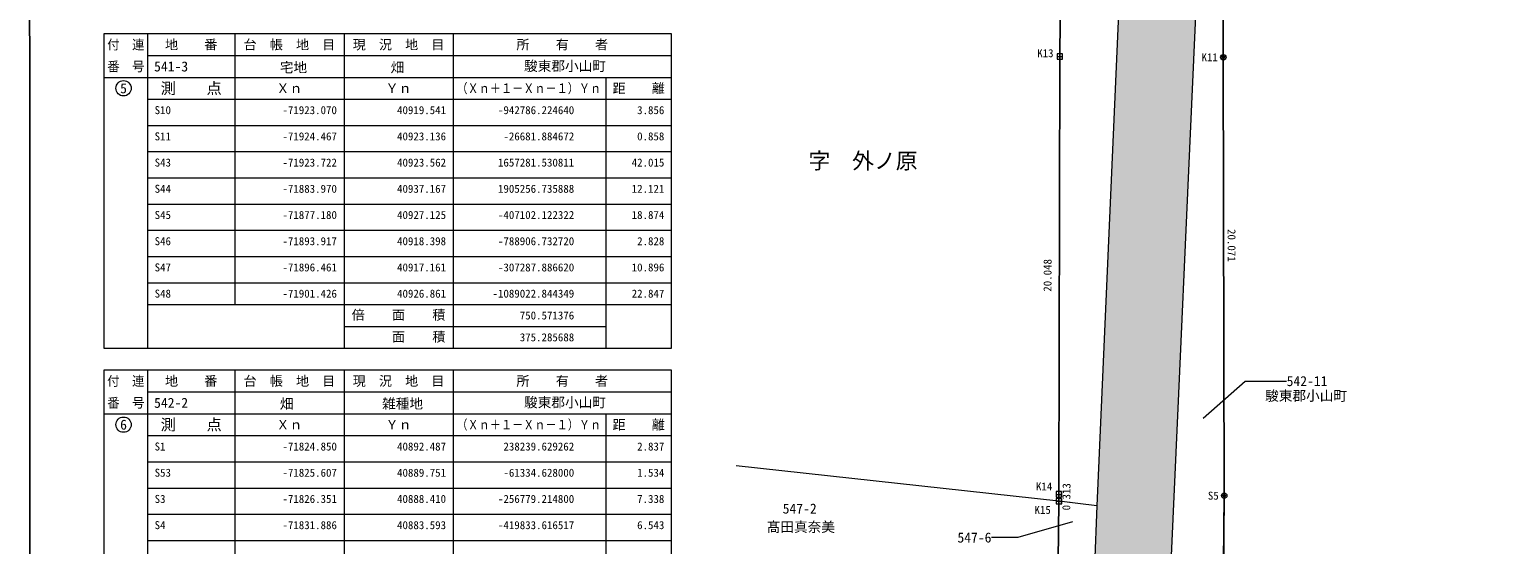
# Model space of a CAD drawing. Units: millimetres, scale not verified. Extents: x 5000 to 205306, y 5000 to 143512.
# Drawn here: x 5000 to 71865, y 50959 to 74564 of the extents above; entities that cross this region are included whole.
import ezdxf
from ezdxf.enums import TextEntityAlignment as Align

# ---------------------------------------------------------------- set-up
doc = ezdxf.new("R2010")
doc.units = ezdxf.units.MM
doc.header["$LTSCALE"] = 250
doc.header["$PDMODE"] = 32
doc.header["$PDSIZE"] = 125
for name, color, linetype, lineweight in [('プロットマーク', 5, 'Continuous', 13), ('ベクトルデータ', 5, 'Continuous', 13), ('図枠', 7, 'Continuous', 13), ('地番名', 5, 'Continuous', 13), ('求積表罫線', 7, 'Continuous', 13), ('測量図', 1, 'Continuous', 25), ('結線', 5, 'Continuous', 13)]:
    doc.layers.add(name, color=color, linetype=linetype, lineweight=lineweight)
for name, color, linetype in [('所在', 5, 'Continuous'), ('所有者', 5, 'Continuous'), ('求積表固定文字', 7, 'Continuous'), ('求積表項目文字', 7, 'Continuous'), ('点名', 5, 'Continuous'), ('点名(プロット1)', 1, 'Continuous'), ('点間距離', 7, 'Continuous'), ('道・水路', 254, 'Continuous')]:
    doc.layers.add(name, color=color, linetype=linetype)
doc.styles.add('ＭＳ ゴシック', font='')
doc.styles.add('ＭＳ 明朝', font='')
doc.styles.get('ＭＳ ゴシック').set_extended_font_data('MS Gothic')
doc.styles.get('ＭＳ 明朝').set_extended_font_data('MS Mincho')

msp = doc.modelspace()

# ---------------------------------------------------------------- hatches: boundary and pattern name
at = {"layer": '道・水路'}
msp.add_hatch(color=256, dxfattribs=at).paths.add_polyline_path([(118248.3, 124504.3), (120039.2, 124603.2), (122706.8, 124741.3), (150383.9, 126249.2), (161437.4, 126031.9), (164126.2, 126045.9), (179080, 125791.5), (185680.4, 126222.3), (191062.4, 126721.6), (191062.4, 117405.9), (190345.8, 117362.8), (190086.7, 118330.7), (182849.3, 118988.3), (178673.8, 118993.5), (154781.6, 119588.5), (142245.3, 119215.7), (127249.9, 118228.3), (120435, 117708), (107943.3, 116868.2), (99659.7, 116351.3), (62531.1, 113895.7), (62576, 113101), (62453.9, 113093.2), (62028.6, 112475.4), (60419.3, 110137.8), (59880.6, 109355.3), (59738.1, 101368.8), (59318.4, 94838), (55986.4, 20923.3), (59015, 22102.5), (97828.7, 36729.8), (132385.3, 49882.4), (145887.3, 54624.8), (148802.4, 51506), (106644.5, 35883.7), (44625.2, 13190.1), (42791.4, 12433.5), (38369.4, 10602.9), (38369.4, 14558.7), (43704.5, 16747.8), (51607.5, 19666), (52966.2, 23814.4), (53700.5, 47252.9), (53901.2, 52749.2), (56100.5, 102203), (56082.2, 103270.4), (54955.9, 112350.8), (53007.3, 111073.5), (48407.7, 108426.9), (41653.3, 102894.5), (39565.7, 101528.5), (39565.7, 104944.9), (40377.1, 105522.4), (49287, 112447.5), (50676.5, 113518.9), (57310.8, 117390.7), (58693.4, 119725.7), (61819.4, 127075.7), (68707.5, 143038.4), (71568.6, 143038.4), (64891.5, 127240.5), (64528.4, 126403.3), (62316, 121284.7)])

# ---------------------------------------------------------------- linework, layer by layer
at = {"layer": 'プロットマーク', "color": 1}
for p, q in [((52093.3, 73316.8), (52343.3, 73316.8)), ((52218.3, 73191.8), (52218.3, 73441.8))]:
    msp.add_line(p, q, dxfattribs=at)
msp.add_lwpolyline([(52093.3, 73191.8), (52343.3, 73191.8), (52343.3, 73441.8), (52093.3, 73441.8)], close=True, dxfattribs=at)
at = {"layer": 'プロットマーク'}
for centre in [(59703.7, 73279.9), (59744.2, 53209.2)]:
    msp.add_circle(centre, 125, dxfattribs=at)
for p in [(59703.7, 73279.9), (59744.2, 53209.2)]:
    msp.add_point(p, dxfattribs=at)
at = {"layer": 'ベクトルデータ'}
msp.add_lwpolyline([(59318.4, 94838), (58066.9, 67076.4), (57652.6, 57885.7), (56891.6, 41002.9), (55986.4, 20923.3)], dxfattribs=at)
at = {"layer": '図枠', "lineweight": 25}
msp.add_lwpolyline([(5040.7, 5000), (205168.5, 5044), (205305.7, 143512), (5000, 143509.7)], close=True, dxfattribs=at)
at = {"layer": '地番名'}
for points in [[(58773.1, 56752), (60704.7, 58454.4), (62603.5, 58454.4)], [(52795.9, 52012.4), (50286, 51292.2), (49085.6, 51292.2)]]:
    msp.add_lwpolyline(points, dxfattribs=at)
at = {"layer": '求積表罫線'}
for p, q in [((10421.6, 74359), (10421.6, 59959)), ((14421.6, 74359), (14421.6, 61959)), ((19421.6, 74359), (19421.6, 59959)), ((24421.6, 74359), (24421.6, 59959)), ((10421.6, 73359), (34421.6, 73359)), ((8421.6, 72359), (34421.6, 72359)), ((31421.6, 72359), (31421.6, 59959)), ((10421.6, 71359), (34421.6, 71359)), ((10421.6, 70159), (34421.6, 70159)), ((10421.6, 68959), (34421.6, 68959)), ((10421.6, 67759), (34421.6, 67759)), ((10421.6, 66559), (34421.6, 66559)), ((10421.6, 65359), (34421.6, 65359)), ((10421.6, 64159), (34421.6, 64159)), ((10421.6, 62959), (34421.6, 62959)), ((10421.6, 61959), (34421.6, 61959)), ((19421.6, 60959), (31421.6, 60959)), ((10421.6, 58959), (10421.6, 20559)), ((14421.6, 58959), (14421.6, 22559)), ((19421.6, 58959), (19421.6, 20559)), ((24421.6, 58959), (24421.6, 20559)), ((10421.6, 57959), (34421.6, 57959)), ((8421.6, 56959), (34421.6, 56959)), ((31421.6, 56959), (31421.6, 20559)), ((10421.6, 55959), (34421.6, 55959)), ((10421.6, 54759), (34421.6, 54759)), ((10421.6, 53559), (34421.6, 53559)), ((10421.6, 52359), (34421.6, 52359)), ((10421.6, 51159), (34421.6, 51159))]:
    msp.add_line(p, q, dxfattribs=at)
at = {"layer": '求積表罫線', "lineweight": 18}
for points in [[(8421.6, 59959), (34421.6, 59959), (34421.6, 74359), (8421.6, 74359)], [(8421.6, 20559), (34421.6, 20559), (34421.6, 58959), (8421.6, 58959)]]:
    msp.add_lwpolyline(points, close=True, dxfattribs=at)
at = {"layer": '求積表罫線'}
for centre in [(9321.6, 71859), (9321.6, 56459)]:
    msp.add_circle(centre, 350, dxfattribs=at)
at = {"layer": '測量図'}
msp.add_lwpolyline([(50233.1, 20460.7), (52626.1, 23896.9), (52658.4, 33196.9), (52970.6, 47128.6), (53700.5, 47252.9), (52112.9, 47440.6), (52163.5, 52956.2), (52167.3, 53269.3), (52218.3, 73316.8), (52395.8, 93362.2), (52430, 101517.3), (52734, 103160.2), (52822.2, 103696.5), (53051, 108273.9), (53007.3, 111073.5)], dxfattribs=at)
at = {"layer": '結線'}
for p, q in [((59696.8, 82394.3), (59703.7, 73279.9)), ((59703.7, 73279.9), (59744.2, 53209.2)), ((59744.2, 53209.2), (59619.5, 41009.8))]:
    msp.add_line(p, q, dxfattribs=at)

# ---------------------------------------------------------------- texts
at = {"layer": '地番名', "style": 'ＭＳ 明朝'}
for s, p in [('542-11', (62603.5, 58454.4)), ('547-6', (47523.1, 51292.2))]:
    msp.add_text(s, height=458.2, dxfattribs=at).set_placement(p, align=Align.MIDDLE_LEFT)
msp.add_text('547-2', height=458.2, dxfattribs=at).set_placement((39517.7, 52251), align=Align.BOTTOM_LEFT)
at = {"layer": '所在', "style": 'ＭＳ 明朝'}
msp.add_text('字\u3000外ノ原', height=733.1, dxfattribs=at).set_placement((40698.3, 67952.8), align=Align.BOTTOM_LEFT)
at = {"layer": '所有者', "style": 'ＭＳ 明朝'}
for s, p in [('駿東郡小山町', (61619.9, 57415.6)), ('髙田真奈美', (38788, 51411.4))]:
    msp.add_text(s, height=458.2, dxfattribs=at).set_placement(p, align=Align.BOTTOM_LEFT)
at = {"layer": '求積表固定文字', "style": 'ＭＳ ゴシック'}
for s, width, p in [('付\u3000連', 0.95, (8571.6, 73859)), ('番\u3000号', 0.95, (8571.6, 72859)), ('（Ｘｎ＋１－Ｘｎ－１）Ｙｎ', 0.85, (24571.6, 71859)), ('付\u3000連', 0.95, (8571.6, 58459)), ('番\u3000号', 0.95, (8571.6, 57459)), ('（Ｘｎ＋１－Ｘｎ－１）Ｙｎ', 0.85, (24571.6, 56459))]:
    msp.add_text(s, height=439.9, dxfattribs=dict(at, width=width)).set_placement(p, align=Align.MIDDLE_LEFT)
for s, height, p in [('地\u3000\u3000番', 439.9, (12421.6, 73859)), ('台\u3000帳\u3000地\u3000目', 439.9, (16921.6, 73859)), ('現\u3000況\u3000地\u3000目', 439.9, (21921.6, 73859)), ('所\u3000\u3000有\u3000\u3000者', 439.9, (29421.6, 73859)), ('測\u3000\u3000点', 513.2, (12421.6, 71859)), ('Ｘｎ', 439.9, (16921.6, 71859)), ('Ｙｎ', 439.9, (21921.6, 71859)), ('距\u3000\u3000離', 439.9, (32921.6, 71859)), ('地\u3000\u3000番', 439.9, (12421.6, 58459)), ('台\u3000帳\u3000地\u3000目', 439.9, (16921.6, 58459)), ('現\u3000況\u3000地\u3000目', 439.9, (21921.6, 58459)), ('所\u3000\u3000有\u3000\u3000者', 439.9, (29421.6, 58459)), ('測\u3000\u3000点', 513.2, (12421.6, 56459)), ('Ｘｎ', 439.9, (16921.6, 56459)), ('Ｙｎ', 439.9, (21921.6, 56459)), ('距\u3000\u3000離', 439.9, (32921.6, 56459))]:
    msp.add_text(s, height=height, dxfattribs=at).set_placement(p, align=Align.MIDDLE_CENTER)
at = {"layer": '求積表固定文字', "char_height": 439.9, "attachment_point": 4, "style": 'ＭＳ ゴシック'}
for s, insert in [('\\T3.08;倍面積', (19771.6, 61459)), ('\\T3.08;\u3000面積', (19771.6, 60459))]:
    msp.add_mtext(s, dxfattribs=dict(at, insert=insert))
at = {"layer": '求積表項目文字', "style": 'ＭＳ ゴシック'}
for s, height, p in [('541-3', 458.2, (10721.6, 72859)), ('宅地', 458.2, (16482.9, 72816.6)), ('畑', 458.2, (21559.4, 72820.9)), ('駿東郡小山町', 458.2, (27670.5, 72879.1)), ('S10', 366.6, (10746.6, 70859)), ('.224640', 366.6, (28221.6, 70859)), ('S11', 366.6, (10746.6, 69659)), ('.884672', 366.6, (28221.6, 69659)), ('S43', 366.6, (10746.6, 68459)), ('.530811', 366.6, (28221.6, 68459)), ('S44', 366.6, (10746.6, 67259)), ('.735888', 366.6, (28221.6, 67259)), ('S45', 366.6, (10746.6, 66059)), ('.122322', 366.6, (28221.6, 66059)), ('S46', 366.6, (10746.6, 64859)), ('.732720', 366.6, (28221.6, 64859)), ('S47', 366.6, (10746.6, 63659)), ('.886620', 366.6, (28221.6, 63659)), ('S48', 366.6, (10746.6, 62459)), ('.844349', 366.6, (28221.6, 62459)), ('.571376', 366.6, (28221.6, 61459)), ('.285688', 366.6, (28221.6, 60459)), ('542-2', 458.2, (10721.6, 57459)), ('畑', 458.2, (16482.9, 57416.6)), ('雑種地', 458.2, (21166.5, 57420.9)), ('駿東郡小山町', 458.2, (27670.5, 57479.1)), ('S1', 366.6, (10746.6, 55459)), ('.629262', 366.6, (28221.6, 55459)), ('S53', 366.6, (10746.6, 54259)), ('.628000', 366.6, (28221.6, 54259)), ('S3', 366.6, (10746.6, 53059)), ('.214800', 366.6, (28221.6, 53059)), ('S4', 366.6, (10746.6, 51859)), ('.616517', 366.6, (28221.6, 51859))]:
    msp.add_text(s, height=height, dxfattribs=at).set_placement(p, align=Align.MIDDLE_LEFT)
for s, p in [('5', (9321.6, 71859)), ('6', (9321.6, 56459))]:
    msp.add_text(s, height=459, dxfattribs=at).set_placement(p, align=Align.MIDDLE_CENTER)
for s, p in [('-71923.070', (19096.6, 70859)), ('40919.541', (24096.6, 70859)), ('-942786', (28221.6, 70859)), ('3.856', (34096.6, 70859)), ('-71924.467', (19096.6, 69659)), ('40923.136', (24096.6, 69659)), ('-26681', (28221.6, 69659)), ('0.858', (34096.6, 69659)), ('-71923.722', (19096.6, 68459)), ('40923.562', (24096.6, 68459)), ('1657281', (28221.6, 68459)), ('42.015', (34096.6, 68459)), ('-71883.970', (19096.6, 67259)), ('40937.167', (24096.6, 67259)), ('1905256', (28221.6, 67259)), ('12.121', (34096.6, 67259)), ('-71877.180', (19096.6, 66059)), ('40927.125', (24096.6, 66059)), ('-407102', (28221.6, 66059)), ('18.874', (34096.6, 66059)), ('-71893.917', (19096.6, 64859)), ('40918.398', (24096.6, 64859)), ('-788906', (28221.6, 64859)), ('2.828', (34096.6, 64859)), ('-71896.461', (19096.6, 63659)), ('40917.161', (24096.6, 63659)), ('-307287', (28221.6, 63659)), ('10.896', (34096.6, 63659)), ('-71901.426', (19096.6, 62459)), ('40926.861', (24096.6, 62459)), ('-1089022', (28221.6, 62459)), ('22.847', (34096.6, 62459)), ('750', (28221.6, 61459)), ('375', (28221.6, 60459)), ('-71824.850', (19096.6, 55459)), ('40892.487', (24096.6, 55459)), ('238239', (28221.6, 55459)), ('2.837', (34096.6, 55459)), ('-71825.607', (19096.6, 54259)), ('40889.751', (24096.6, 54259)), ('-61334', (28221.6, 54259)), ('1.534', (34096.6, 54259)), ('-71826.351', (19096.6, 53059)), ('40888.410', (24096.6, 53059)), ('-256779', (28221.6, 53059)), ('7.338', (34096.6, 53059)), ('-71831.886', (19096.6, 51859)), ('40883.593', (24096.6, 51859)), ('-419833', (28221.6, 51859)), ('6.543', (34096.6, 51859))]:
    msp.add_text(s, height=366.6, dxfattribs=at).set_placement(p, align=Align.MIDDLE_RIGHT)
at = {"layer": '点名', "style": 'ＭＳ ゴシック'}
for s, p in [('K11', (59453.7, 73279.9)), ('S5', (59494.2, 53209.2))]:
    msp.add_text(s, height=366.6, dxfattribs=at).set_placement(p, align=Align.MIDDLE_RIGHT)
at = {"layer": '点名(プロット1)', "style": 'ＭＳ ゴシック'}
for s, p in [('K13', (51552.3, 73173.2)), ('K14', (51494.8, 53339.1)), ('K15', (51426.3, 52262.9))]:
    msp.add_text(s, height=366.6, dxfattribs=at).set_placement(p, align=Align.BOTTOM_CENTER)

# ---------------------------------------------------------------- next in the draw order: wipeouts: each hides what was drawn before it
for points in [[(59791.4, 65417.8), (59794.4, 63917.8), (60294.4, 63918.8), (60291.4, 65418.8)], [(51940.9, 62543.7), (51944.7, 64043.7), (51444.7, 64044.9), (51440.9, 62545)], [(52800.2, 52529.6), (52815.5, 53779.5), (52315.5, 53785.6), (52300.3, 52535.7)]]:
    msp.add_wipeout(points)

# ---------------------------------------------------------------- next in the draw order: linework, layer by layer
at = {"layer": 'プロットマーク', "color": 1}
for p, q in [((52038.5, 52956.2), (52288.5, 52956.2)), ((52042.3, 53269.3), (52292.3, 53269.3)), ((52163.5, 52831.2), (52163.5, 53081.2)), ((52167.3, 53144.3), (52167.3, 53394.3))]:
    msp.add_line(p, q, dxfattribs=at)
for points in [[(52038.5, 52831.2), (52288.5, 52831.2), (52288.5, 53081.2), (52038.5, 53081.2)], [(52042.3, 53144.3), (52292.3, 53144.3), (52292.3, 53394.3), (52042.3, 53394.3)]]:
    msp.add_lwpolyline(points, close=True, dxfattribs=at)
at = {"layer": 'ベクトルデータ'}
for points in [[(39565.7, 101528.5), (41653.3, 102894.5), (48407.7, 108426.9), (53007.3, 111073.5), (54955.9, 112350.8), (56082.2, 103270.4), (56100.5, 102203), (54857.3, 74247.5), (53901.2, 52749.2), (53700.5, 47252.9), (52966.2, 23814.4), (51607.5, 19666), (43704.5, 16747.8), (38369.4, 14558.7)], [(53901.2, 52749.2), (52163.5, 52956.2), (37389.7, 54577.1)]]:
    msp.add_lwpolyline(points, dxfattribs=at)
at = {"layer": '測量図'}
msp.add_lwpolyline([(72328.5, 112525.7), (62028.6, 112475.4), (60419.3, 110137.8), (59869.8, 108705.4), (59738.1, 101368.8), (59318.4, 94838), (59292, 93301), (59696.8, 82394.3), (59703.7, 73279.9), (59744.2, 53209.2), (59619.5, 41009.8), (58819.1, 33200.7), (59015, 22102.5), (97828.7, 36729.8)], dxfattribs=at)

# ---------------------------------------------------------------- next in the draw order: texts
at = {"layer": '点間距離', "color": 1, "style": 'ＭＳ ゴシック'}
for s, rotation, p in [('20.071', 270.115, (59792.9, 64667.8)), ('20.048', 89.854, (51942.8, 63293.7)), ('0.313', 89.3, (52807.9, 53154.6))]:
    msp.add_text(s, height=366.6, rotation=rotation, dxfattribs=at).set_placement(p, align=Align.BOTTOM_CENTER)

doc.saveas('drawing.dxf')
